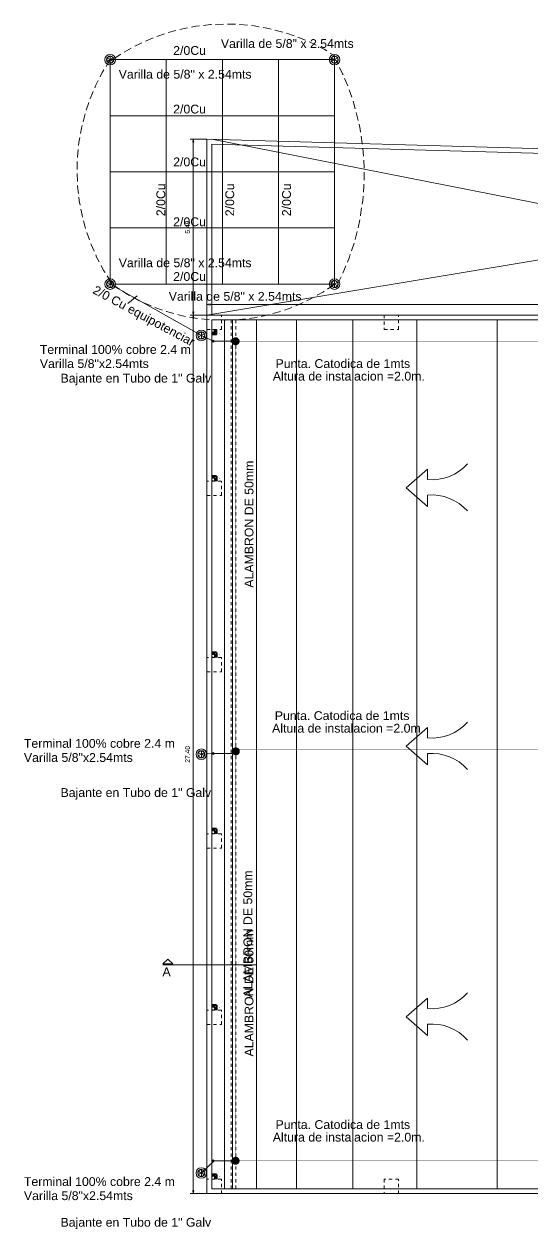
# Model space of a CAD drawing. Header units: millimetres. Extents: x 391 to 679, y 21 to 219.
# Drawn here: x 639.41 to 655.23, y 67.17 to 104.54 of the extents above; entities that cross this region are included whole.
import ezdxf

# ---------------------------------------------------------------- set-up
doc = ezdxf.new("R2010")
doc.units = ezdxf.units.MM
doc.linetypes.add('DASHED2', pattern=[0.375, 0.25, -0.125])
doc.linetypes.add('HIDDEN', pattern=[0.375, 0.25, -0.125])
doc.layers.get('0').update_dxf_attribs({"lineweight": 13})
for name, color, linetype, lineweight in [('A-AREA-IDEN', 7, 'Continuous', 9), ('COTA10', 7, 'Continuous', 13), ('Electrico Apantallamiento', 5, 'Continuous', 13), ('estructura', 7, 'Continuous', 9), ('MUROS', 7, 'Continuous', 40), ('proyeccion arq', 7, 'HIDDEN', 9), ('proyección 5', 7, 'Continuous', 9), ('TIERRAS', 5, 'HIDDEN', 9), ('TUBERIA', 1, 'Continuous', 9), ('VP', 7, 'Continuous', 25)]:
    doc.layers.add(name, color=color, linetype=linetype, lineweight=lineweight)
doc.layers.add('COTAS', color=254, linetype='Continuous', lineweight=9, true_color=0xbebebe)
doc.styles.add('100 Nota', font='arial.ttf', dxfattribs={"height": 0.15})
doc.styles.add('ARIAL', font='arial.ttf')
doc.styles.add('ROMANS', font='arial.ttf')
doc.styles.get("Standard").update_dxf_attribs({"font": 'arial.ttf'})
doc.dimstyles.new('dim100', dxfattribs={"dimtxt": 10, "dimasz": 0.1, "dimexe": 0.1, "dimexo": 0, "dimgap": 0.1, "dimtad": 1, "dimzin": 4, "dimdsep": 46, "dimtxsty": '100 Nota', "dimblk": 'CLOSEDBLANK', "dimcen": 0.1, "dimclrd": 256, "dimclre": 256, "dimclrt": 256, "dimazin": 1, "dimtfac": 1, "dimtmove": 0, "dimatfit": 2, "dimldrblk": 'CLOSEDBLANK', "dimfxl": 1, "dimlwd": -1, "dimlwe": -1, "dimarcsym": 0})

# ---------------------------------------------------------------- blocks, each defined once
blk = doc.blocks.new('_ClosedBlank')
at = {"layer": 'COTAS', "color": 0, "lineweight": -2}
for p, q in [((-1, 0.17), (0, 0)), ((-1, 0.17), (-1, -0.17)), ((0, 0), (-1, -0.17))]:
    blk.add_line(p, q, dxfattribs=at)
blk = doc.blocks.new('*D212')
at = {"layer": 'COTA10', "transparency": 16777216}
for p, q in [((645.121, 95.458), (644.593, 95.458)), ((644.693, 95.358), (644.693, 68.158)), ((645.121, 68.058), (644.593, 68.058))]:
    blk.add_line(p, q, dxfattribs=at)
at = {"layer": 'COTA10', "transparency": 16777216, "xscale": 0.1, "yscale": 0.1, "zscale": 0.1}
for p, rotation in [((644.693, 95.458), 90), ((644.693, 68.058), 270)]:
    blk.add_blockref('_ClosedBlank', p, dxfattribs=dict(at, rotation=rotation))
at = {"layer": 'COTA10', "transparency": 16777216, "insert": (644.516, 81.758), "char_height": 0.15, "attachment_point": 5, "rotation": 90, "style": '100 Nota'}
blk.add_mtext('27.40', dxfattribs=at)
blk = doc.blocks.new('*D213')
at = {"layer": 'COTA10', "transparency": 16777216}
for p, q in [((645.121, 95.458), (645.121, 95.889)), ((645.221, 95.789), (673.118, 95.789)), ((673.218, 95.458), (673.218, 95.889))]:
    blk.add_line(p, q, dxfattribs=at)
at = {"layer": 'COTA10', "transparency": 16777216, "xscale": 0.1, "yscale": 0.1, "zscale": 0.1, "rotation": 180}
blk.add_blockref('_ClosedBlank', (645.121, 95.789), dxfattribs=at)
at = {"layer": 'COTA10', "transparency": 16777216, "xscale": 0.1, "yscale": 0.1, "zscale": 0.1}
blk.add_blockref('_ClosedBlank', (673.218, 95.789), dxfattribs=at)
at = {"layer": 'COTA10', "transparency": 16777216, "insert": (659.17, 95.966), "char_height": 0.15, "attachment_point": 5, "style": '100 Nota'}
blk.add_mtext('28.10', dxfattribs=at)
blk = doc.blocks.new('piel')
for p, q in [((1250.124, 269.919), (1250.704, 270.589)), ((1251.283, 269.919), (1250.704, 270.589)), ((1250.473, 269.919), (1250.124, 269.919)), ((1250.959, 269.919), (1251.283, 269.919))]:
    blk.add_line(p, q)
for centre, start, end in [((1248.995, 269.791), 311.5375, 4.9389), ((1252.438, 269.791), 175.0609, 228.4623)]:
    blk.add_arc(centre, 1.484, start, end)
blk = doc.blocks.new('*D214')
at = {"layer": 'COTA10', "transparency": 16777216}
for p, q in [((645.121, 100.947), (644.593, 100.947)), ((644.693, 95.558), (644.693, 100.847)), ((645.121, 95.458), (644.593, 95.458))]:
    blk.add_line(p, q, dxfattribs=at)
at = {"layer": 'COTA10', "transparency": 16777216, "xscale": 0.1, "yscale": 0.1, "zscale": 0.1}
for p, rotation in [((644.693, 100.947), 90), ((644.693, 95.458), 270)]:
    blk.add_blockref('_ClosedBlank', p, dxfattribs=dict(at, rotation=rotation))
at = {"layer": 'COTA10', "transparency": 16777216, "insert": (644.516, 98.202), "char_height": 0.15, "attachment_point": 5, "rotation": 90, "style": '100 Nota'}
blk.add_mtext('5.49', dxfattribs=at)
blk = doc.blocks.new('FLERC')
at = {"layer": 'estructura'}
for p, q in [((1009209.981, 1041637.831), (1009210.133, 1041637.984)), ((1009210.285, 1041637.831), (1009210.133, 1041637.984)), ((1009209.981, 1041637.831), (1009210.285, 1041637.831))]:
    blk.add_line(p, q, dxfattribs=at)
blk = doc.blocks.new('*U271')
at = {"layer": 'TUBERIA'}
blk.add_lwpolyline([(0, -0.054775), (0, 0.054775)], dxfattribs=at)
blk = doc.blocks.new('*U272')
at = {"layer": 'Electrico Apantallamiento', "color": 0, "linetype": 'ByBlock', "lineweight": -2, "transparency": 16777216}
for p, rotation in [((673.465, 68.728), 59.99999999999999), ((673.56, 68.728), 299.9999999999999), ((673.465, 68.674), 120), ((673.513, 68.646), 180), ((673.56, 68.674), 240)]:
    blk.add_blockref('*U271', p, dxfattribs=dict(at, rotation=rotation))
blk.add_blockref('*U271', (673.513, 68.756), dxfattribs=at)
blk = doc.blocks.new('spt')
at = {"layer": 'Electrico Apantallamiento'}
h = blk.add_hatch(dxfattribs=at)
h.set_pattern_fill('ANSI31', color=256, scale=0.001, style=0)
h.set_pattern_definition([(45, (508.1479832, 133.3750626), (-0.00224506403, 0.00224506403), [])])
edge = h.paths.add_edge_path(flags=17)
edge.add_arc((673.335, 68.701), 0.105, 0, 360)
edge = h.paths.add_edge_path()
edge.add_arc((673.335, 68.701), 0.11, 0, 360)
for radius in [0.165, 0.11, 0.105]:
    blk.add_circle((673.335, 68.701), radius, dxfattribs=at)
blk.add_blockref('*U272', (-0.178, 0), dxfattribs=at)
blk = doc.blocks.new('malla')
at = {"layer": 'Electrico Apantallamiento'}
for points in [[(650.136, 108.388), (650.136, 115.388)], [(651.886, 108.388), (651.886, 115.388)], [(651.886, 111.888), (651.886, 115.388)], [(653.636, 108.388), (653.636, 115.388)], [(653.636, 111.888), (653.636, 115.388)], [(648.386, 113.638), (655.386, 113.638)], [(655.386, 111.888), (648.386, 111.888)], [(648.386, 110.138), (655.386, 110.138)]]:
    blk.add_lwpolyline(points, dxfattribs=at)
at = {"layer": 'Electrico Apantallamiento', "linetype": 'DASHED2'}
for centre, radius, start, end in [((652.014, 110.24), 6.261, 56.5526, 124.227), ((653.611, 111.937), 6.261, 146.5526, 214.227), ((648.759, 111.829), 7.551, 332.8934, 27.8861), ((651.918, 113.189), 5.93, 234.3773, 306.4022)]:
    blk.add_arc(centre, radius, start, end, dxfattribs=at)
at = {"layer": 'TUBERIA'}
blk.add_lwpolyline([(648.386, 108.388), (655.386, 108.388), (655.386, 115.388), (648.386, 115.388)], close=True, dxfattribs=at)
for p in [(-24.949, 46.687), (-17.949, 46.687), (-24.949, 39.687), (-17.949, 39.687)]:
    blk.add_blockref('spt', p, dxfattribs=at)
at = {"layer": 'TIERRAS', "style": 'ARIAL'}
for s, height, rotation, p in [('Varilla de 5/8" x 2.54mts', 0.27451, 0.0049, (651.839, 115.752)), ('2/0Cu', 0.2745, 0.0049, (650.352, 115.537)), ('Varilla de 5/8" x 2.54mts', 0.27451, 0.0049, (648.653, 114.795)), ('2/0Cu', 0.2745, 0.0049, (650.352, 113.709)), ('2/0Cu', 0.2745, 0.0049, (650.352, 112.06)), ('2/0Cu', 0.2745, 90.0049, (650.103, 110.506)), ('2/0Cu', 0.2745, 90.0049, (652.253, 110.506)), ('2/0Cu', 0.2745, 90.0049, (654.023, 110.506)), ('2/0Cu', 0.2745, 0.0049, (650.352, 110.194)), ('Varilla de 5/8" x 2.54mts', 0.27451, 0.0049, (648.653, 108.914)), ('2/0Cu', 0.2745, 0.0049, (650.352, 108.487)), ('Varilla de 5/8" x 2.54mts', 0.27451, 0.0049, (650.213, 107.868))]:
    blk.add_text(s, height=height, rotation=rotation, dxfattribs=at).set_placement(p)

msp = doc.modelspace()

# ---------------------------------------------------------------- hatches: boundary and pattern name
at = {"layer": 'Electrico Apantallamiento'}
h = msp.add_hatch(color=256, dxfattribs=at)
h.dxf.hatch_style = 1
edge = h.paths.add_edge_path()
edge.add_arc((645.313, 94.6428), 0.031, 0, 360)
h = msp.add_hatch(color=256, dxfattribs=at)
h.dxf.hatch_style = 1
edge = h.paths.add_edge_path()
edge.add_arc((645.313, 81.7847), 0.031, 0, 360)
h = msp.add_hatch(color=256, dxfattribs=at)
h.dxf.hatch_style = 1
edge = h.paths.add_edge_path()
edge.add_arc((645.313, 69.08), 0.031, 0, 360)

# ---------------------------------------------------------------- linework, layer by layer
at = {"layer": 'A-AREA-IDEN'}
msp.add_line((645.6715, 95.3078), (645.6715, 68.2078), dxfattribs=at)
for centre in [(645.3215, 94.9578), (645.3215, 90.3328), (645.3215, 84.8328), (645.3215, 79.3328), (645.3215, 73.8328), (645.3215, 68.5578)]:
    msp.add_circle(centre, 0.05, dxfattribs=at)
at = {"layer": 'COTA10'}
for p, q in [((673.2175, 100.1444), (645.1215, 100.9465)), ((645.1215, 95.4578), (645.1215, 100.9465)), ((645.2715, 100.9423), (673.2175, 95.4578)), ((673.0675, 99.9986), (645.2715, 100.7922)), ((645.2715, 95.4578), (645.2715, 100.7922)), ((673.2175, 100.1444), (645.1215, 95.4578)), ((645.1215, 95.4578), (645.1215, 68.0578)), ((645.1215, 95.4578), (673.2175, 95.4578)), ((645.2715, 95.3078), (645.2715, 68.2078)), ((645.2715, 95.3078), (673.0675, 95.3078)), ((645.1215, 68.0578), (673.2175, 68.0578)), ((645.2715, 68.2078), (673.0675, 68.2078))]:
    msp.add_line(p, q, dxfattribs=at)
msp.add_lwpolyline([(645.2715, 95.3078), (673.0675, 95.3078), (673.0675, 68.2078), (645.2715, 68.2078)], close=True, dxfattribs=at)
at = {"layer": 'Electrico Apantallamiento'}
for points in [[(644.9461, 94.8233), (642.1025, 96.4251)], [(642.9393, 96.0622), (642.6557, 95.8148)]]:
    msp.add_lwpolyline(points, dxfattribs=at)
at = {"layer": 'Electrico Apantallamiento', "const_width": 0.01}
msp.add_lwpolyline([(671.763, 69.0812), (646.0148, 69.0812), (646.0148, 94.641), (671.763, 94.641)], close=True, dxfattribs=at)
msp.add_lwpolyline([(646.0215, 81.9138), (671.6695, 81.9138)], dxfattribs=at)
at = {"layer": 'Electrico Apantallamiento'}
for centre in [(645.313, 94.6428), (645.313, 81.7847), (645.313, 69.08)]:
    msp.add_circle(centre, 0.031, dxfattribs=at)
at = {"layer": 'estructura', "color": 5}
msp.add_line((643.7464, 75.1934), (646.6811, 75.1934), dxfattribs=at)
at = {"layer": 'MUROS', "ltscale": 5}
for p, q in [((645.3715, 94.9078), (645.3715, 95.0078)), ((645.4215, 94.8578), (645.4215, 95.0078)), ((645.3715, 94.9078), (645.2715, 94.9078)), ((645.4215, 94.8578), (645.2715, 94.8578)), ((645.4215, 90.4328), (645.2715, 90.4328)), ((645.4215, 90.4328), (645.4215, 90.2828)), ((645.3715, 90.3828), (645.2715, 90.3828)), ((645.3715, 90.3828), (645.3715, 90.2828)), ((645.4215, 84.9328), (645.2715, 84.9328)), ((645.3715, 84.8828), (645.2715, 84.8828)), ((645.3715, 84.8828), (645.3715, 84.7828)), ((645.4215, 84.9328), (645.4215, 84.7828)), ((645.4215, 79.4328), (645.2715, 79.4328)), ((645.3715, 79.3828), (645.2715, 79.3828)), ((645.3715, 79.3828), (645.3715, 79.2828)), ((645.4215, 79.4328), (645.4215, 79.2828)), ((645.4215, 73.9328), (645.2715, 73.9328)), ((645.3715, 73.8828), (645.2715, 73.8828)), ((645.3715, 73.8828), (645.3715, 73.7828)), ((645.4215, 73.9328), (645.4215, 73.7828)), ((645.4215, 68.6578), (645.2715, 68.6578)), ((645.3715, 68.6078), (645.2715, 68.6078)), ((645.3715, 68.6078), (645.3715, 68.5078)), ((645.4215, 68.6578), (645.4215, 68.5078))]:
    msp.add_line(p, q, dxfattribs=at)
at = {"layer": 'proyeccion arq', "ltscale": 0.25}
for p, q in [((645.8715, 95.3078), (645.8715, 68.2078)), ((646.0215, 95.3078), (646.0215, 68.2078)), ((651.1775, 68.0578), (651.6275, 68.0578))]:
    msp.add_line(p, q, dxfattribs=at)
for points in [[(645.1215, 95.4578), (645.1215, 95.0078), (645.5715, 95.0078), (645.5715, 95.4578), (645.1215, 95.4578)], [(650.6495, 95.4578), (650.6495, 95.0078), (651.0995, 95.0078), (651.0995, 95.4578), (650.6495, 95.4578)], [(645.1215, 90.2828), (645.1215, 89.8328), (645.5715, 89.8328), (645.5715, 90.2828), (645.1215, 90.2828)], [(645.1215, 84.7828), (645.1215, 84.3328), (645.5715, 84.3328), (645.5715, 84.7828), (645.1215, 84.7828)], [(645.1215, 79.2828), (645.1215, 78.8328), (645.5715, 78.8328), (645.5715, 79.2828), (645.1215, 79.2828)], [(645.1215, 73.7828), (645.1215, 73.3328), (645.5715, 73.3328), (645.5715, 73.7828), (645.1215, 73.7828)], [(645.1215, 68.5078), (645.1215, 68.0578), (645.5715, 68.0578), (645.5715, 68.5078), (645.1215, 68.5078)], [(650.6495, 68.5078), (650.6495, 68.0578), (651.0995, 68.0578), (651.0995, 68.5078), (650.6495, 68.5078)]]:
    msp.add_lwpolyline(points, dxfattribs=at)
at = {"layer": 'proyección 5'}
for p, q in [((645.9195, 95.3078), (645.9195, 68.2078)), ((646.6695, 95.3078), (646.6695, 68.2078)), ((647.9195, 95.3078), (647.9195, 68.2078)), ((649.6695, 95.3078), (649.6695, 68.2078)), ((651.6695, 95.3078), (651.6695, 68.2078)), ((654.1695, 95.3078), (654.1695, 68.2078))]:
    msp.add_line(p, q, dxfattribs=at)
at = {"layer": 'TIERRAS', "linetype": 'ByBlock', "const_width": 0.125}
for points in [[(646.0773, 94.641, 1), (645.9523, 94.641, 1)], [(646.084, 81.8513, 1), (645.959, 81.8513, 1)], [(646.0773, 69.0812, 1), (645.9523, 69.0812, 1)]]:
    msp.add_lwpolyline(points, format="xyb", close=True, dxfattribs=at)
at = {"layer": 'TUBERIA'}
for points in [[(646.0148, 94.641), (645.319, 94.641), (644.9461, 94.8233)], [(646.0218, 81.7888), (645.3255, 81.7888), (644.9461, 81.7622)], [(646.0148, 69.0812), (645.3441, 69.076), (644.9461, 68.701)]]:
    msp.add_lwpolyline(points, dxfattribs=at)

# ---------------------------------------------------------------- block references
at = {"layer": 'COTA10', "rotation": 90}
for p in [(921.9234, -1160.631), (921.9234, -1168.6904), (921.9234, -1177.131)]:
    msp.add_blockref('piel', p, dxfattribs=at)
at = {"layer": 'COTA10', "color": 5}
msp.add_blockref('FLERC', (-1008566.2324, -1041562.61), dxfattribs=at)
at = {"layer": 'Electrico Apantallamiento'}
msp.add_blockref('malla', (-6.2838, -11.9628), dxfattribs=at)
at = {"layer": 'TUBERIA'}
for p in [(-28.3889, 26.1223), (-28.3889, 13.0611), (-28.3889, 0)]:
    msp.add_blockref('spt', p, dxfattribs=at)

# ---------------------------------------------------------------- texts
at = {"layer": 'estructura', "color": 5, "style": 'ROMANS'}
msp.add_text('A', height=0.2779, dxfattribs=at).set_placement((643.7319, 74.8362))
at = {"layer": 'TIERRAS', "style": 'ARIAL'}
for s, rotation, p in [('2/0 Cu equipotenciar', 331.67834, (641.5322, 96.1536)), ('Terminal 100%%% cobre 2.4 m', 0.00492, (639.9088, 94.2475)), ('Varilla 5/8"x2.54mts', 0.00492, (639.9088, 93.8069)), ('Punta. Catodica de 1mts', 0.00492, (647.2602, 93.8083)), ('Bajante en Tubo de 1" Galv', 0.00492, (640.5544, 93.3534)), ('Altura de instalacion =2.0m. ', 0.00492, (647.175, 93.4158)), ('ALAMBRON DE 50mm', 90.00492, (646.5711, 86.956)), ('Punta. Catodica de 1mts', 0.00492, (647.2381, 82.8279)), ('Altura de instalacion =2.0m ', 0.00492, (647.1528, 82.4353)), ('Terminal 100%%% cobre 2.4 m', 0.00492, (639.4115, 81.9622)), ('Varilla 5/8"x2.54mts', 0.00492, (639.4115, 81.5216)), ('Bajante en Tubo de 1" Galv', 0.00492, (640.5544, 80.4292)), ('ALAMBRON DE 50mm', 90.00492, (646.534, 74.1761)), ('ALAMBRON DE 50mm', 90.00492, (646.5711, 72.334)), ('Punta. Catodica de 1mts', 0.00492, (647.2602, 70.0736)), ('Altura de instalacion =2.0m. ', 0.00492, (647.175, 69.681)), ('Terminal 100%%% cobre 2.4 m', 0.00492, (639.4115, 68.2959)), ('Varilla 5/8"x2.54mts', 0.00492, (639.4115, 67.8553)), ('Bajante en Tubo de 1" Galv', 0.00492, (640.5544, 67.0257))]:
    msp.add_text(s, height=0.274511, rotation=rotation, dxfattribs=at).set_placement(p)
at = {"layer": 'VP', "char_height": 0.1125, "width": 19.875654}
for insert, attachment_point, rotation in [((645.4857, 94.8477), 7, 360), ((645.4857, 90.4429), 1, 0), ((645.4857, 84.9429), 1, 0), ((645.4857, 79.4429), 1, 0), ((645.4857, 73.9429), 1, 0), ((645.4857, 68.6679), 1, 0)]:
    msp.add_mtext('-', dxfattribs=dict(at, insert=insert, attachment_point=attachment_point, rotation=rotation))

# ---------------------------------------------------------------- dimensions: what is measured, and where the dimension line sits
at = {"layer": 'COTA10'}
for base, p2, picture, middle in [((644.6931, 100.9465), (645.1215, 100.9465), '*D214', (644.5165, 98.2022)), ((644.6931, 68.0578), (645.1215, 68.0578), '*D212', (644.5165, 81.7578))]:
    dim = msp.add_linear_dim(base=base, p1=(645.1215, 95.4578), p2=p2, angle=90, dimstyle='dim100', override={"dimfxl": 0.5, "dimarcsym": 2}, dxfattribs=at)
    dim.commit()
    dim.dimension.update_dxf_attribs({"geometry": picture, "text_midpoint": middle})
dim = msp.add_linear_dim(base=(673.2175, 95.7891), p1=(645.1215, 95.4578), p2=(673.2175, 95.4578), dimstyle='dim100', override={"dimfxl": 0.5, "dimarcsym": 2}, dxfattribs=at)
dim.commit()
dim.dimension.update_dxf_attribs({"geometry": '*D213', "text_midpoint": (659.1695, 95.9657)})

doc.saveas('drawing.dxf')
